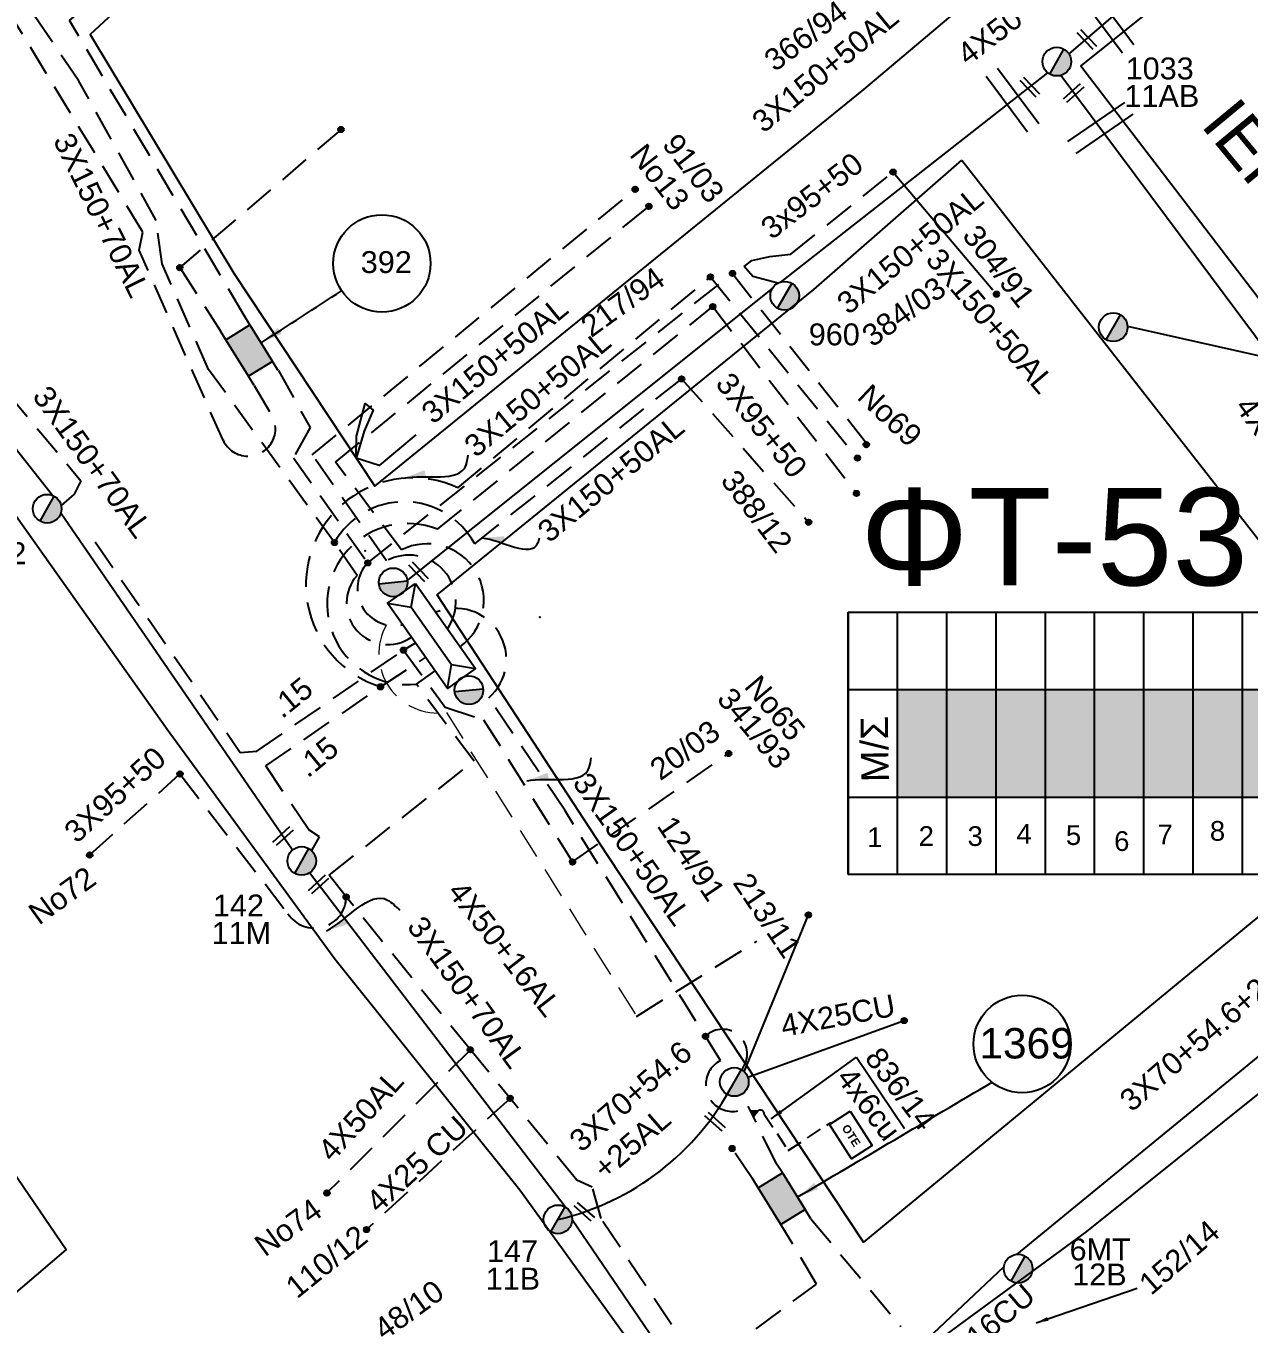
# Model space of a CAD drawing. Header units: millimetres. Extents: x 1266 to 3066, y 765 to 1784.
# Drawn here: x 1440.2 to 1540.8, y 1464.3 to 1570.9 of the extents above; entities that cross this region are included whole.
import ezdxf
from ezdxf.enums import TextEntityAlignment as Align

# ---------------------------------------------------------------- set-up
doc = ezdxf.new("R2010")
doc.units = ezdxf.units.MM
doc.linetypes.add('DASHED', pattern=[19.05, 12.7, -6.35])
for name, color, linetype in [('Link Box 4 Διευθύνσεων', 7, 'Continuous'), ('Pillar OTE', 7, 'Continuous'), ('Άγνωστα', 7, 'Continuous'), ('Ασφαλειοκιβώτια Χ.Τ 9 αναχωρήσεων', 7, 'Continuous'), ('Γυμνά εναέρια ΧΤ και ΦΟΠ (3Φ)   4x50+16AL', 7, 'Continuous'), ('Επιγραφές - Σχήματα', 7, 'Continuous'), ('Καλώδια ΧΤ   3x150+50AL', 7, 'DASHED'), ('Καλώδια ΧΤ   3x150+50CU', 7, 'DASHED'), ('Καλώδια ΧΤ   4x25CU', 7, 'DASHED'), ('Καλώδια ΧΤ   4x6CU', 7, 'DASHED'), ('Μηχανική τομή', 7, 'Continuous'), ('Στύλος ΦΜ', 7, 'Continuous'), ('Στύλος ΦΜ @ 1', 7, 'Continuous'), ('Συνδέσεις', 7, 'Continuous'), ('Συνεστραμμένα ΧΤ   3x70+54.6+25 AL', 7, 'SYN_LINE'), ('Τομή', 7, 'Continuous'), ('Υποσταθμός εναέριος 2 στύλων', 7, 'Continuous'), ('Υποσταθμός πόλεως', 7, 'Continuous'), ('Υπόβαθρο ΔΕΗ', 7, 'Continuous'), ('Υπόγεια Καλώδια Δικτύου ΧΤ   .15', 7, 'DASHED'), ('Υπόγεια καλώδια Δικτύου ΧΤ και Παρ. ΧΤ - 3X150+70 AL', 7, 'DASHED'), ('Υπόγεια καλώδια Παροχών ΧΤ   4x16CU', 7, 'DASHED'), ('Υπόγεια καλώδια Παροχών ΧΤ   4x50AL', 7, 'DASHED')]:
    doc.layers.add(name, color=color, linetype=linetype)
doc.styles.get("Standard").update_dxf_attribs({"font": 'arial.ttf'})
doc.linetypes.add('SYN_LINE', pattern='A,0.5,-0.0001,["/\\/\\/\\/",Standard,S=0.1,R=0,X=0,Y=-0.05],-0.25', length=0.7501)
doc.dimstyles.new('ISO-25', dxfattribs={"dimtxt": 2.5, "dimasz": 2.5, "dimexe": 1.25, "dimexo": 0.625, "dimtad": 1, "dimtxsty": 'Standard', "dimcen": 2.5, "dimadec": 0, "dimazin": 0, "dimtfac": 1, "dimtmove": 0, "dimatfit": 3, "dimfxl": 1, "dimarcsym": 0})

# ---------------------------------------------------------------- blocks, each defined once
blk = doc.blocks.new('ΥΠΑΡΧΩΝ ΤΣΙΜΕΝΤΕΝΙΟΣ ΣΤΥΛΟΣ')
at = {"layer": 'Στύλος ΦΜ'}
blk.add_hatch(color=7, dxfattribs=at).paths.add_polyline_path([(-1.29, -2.28, 0.574793), (2.62, 0, 0.268822), (1.3, 2.27)])
at = {"layer": 'Στύλος ΦΜ', "color": 7}
blk.add_line((-1.29, -2.28), (1.3, 2.27), dxfattribs=at)
blk.add_circle((0, 0), 2.62, dxfattribs=at)
at = {"layer": 'Στύλος ΦΜ', "flags": 4}
for tag, p in [('ΑΡΙΘΜΟΣ', (-4.68, 8.05)), ('ΤΥΠΟΣ', (-4.91, 3.03))]:
    blk.add_attdef(tag, p, '', height=4, dxfattribs=at)
blk = doc.blocks.new('ΥΠΟΣΤΑΘΜΟΣ ΕΝΑΕΡΙΟΣ ΕΠΙ 2 ΣΤΥΛΩΝ')
at = {"layer": 'Υποσταθμός εναέριος 2 στύλων', "linetype": 'Continuous'}
for points in [[(-11.97, -2.11, 0.574793), (-8.45, -0.07, 0.268822), (-9.64, 1.98)], [(9.68, -2.15, 0.574793), (13.19, -0.1, 0.268822), (12.01, 1.95)]]:
    blk.add_hatch(color=256, dxfattribs=at).paths.add_polyline_path(points)
for p, q in [((-11.97, -2.11), (-9.64, 1.98)), ((9.68, -2.15), (12.01, 1.95))]:
    blk.add_line(p, q, dxfattribs=at)
for centre in [(-10.81, -0.07), (10.84, -0.1)]:
    blk.add_circle(centre, 2.36, dxfattribs=at)
at = {"layer": 'Υποσταθμός πόλεως', "linetype": 'Continuous', "ltscale": 40}
blk.add_lwpolyline([(-8.57, 2.82), (8.57, 2.82), (8.57, -2.82), (-8.57, -2.82)], close=True, dxfattribs=at)
for points in [[(-5.75, 0), (-8.57, 2.82)], [(5.75, 0), (8.57, 2.82)], [(-8.57, -2.82), (-5.75, 0)], [(-5.75, 0), (5.75, 0)], [(8.57, -2.82), (5.75, 0)]]:
    blk.add_lwpolyline(points, dxfattribs=at)
at = {"layer": 'Υποσταθμός εναέριος 2 στύλων', "ltscale": 40, "flags": 1}
for tag, p in [('ΜΕΤΑΣΧΗΜΑΤΙΣΜΟΣ', (14.09, 2.51)), ('ΙΣΧΥΣ', (14.07, -0.28)), ('ΑΡΙΘΜΟΣ', (14.19, -3))]:
    blk.add_attdef(tag, p, '', height=1.8, dxfattribs=at)
blk = doc.blocks.new('LINK BOX 4 ΑΝΑΧΩΡΗΣΕΩΝ')
at = {"layer": 'Link Box 4 Διευθύνσεων', "ltscale": 40}
blk.add_hatch(color=256, dxfattribs=at).paths.add_polyline_path([(-3.54, 0), (-3.54, -4.67), (3.54, -4.67), (3.54, 0)])
for p, q in [((-3.54, 0), (-5.33, 0)), ((5.33, 0), (3.54, 0)), ((-3.54, -4.67), (-5.33, -4.67)), ((5.33, -4.67), (3.54, -4.67))]:
    blk.add_line(p, q, dxfattribs=at)
blk.add_lwpolyline([(-3.54, -4.67), (-3.54, 0), (3.54, 0), (3.54, -4.67)], close=True, dxfattribs=at)
blk = doc.blocks.new('ΜΗΧΑΝΙΚΗ ΤΟΜΗ')
at = {"layer": 'Μηχανική τομή', "ltscale": 40}
for p, q in [((-1.89, 0.78), (1.89, 0.78)), ((1.89, 0), (-1.89, 0))]:
    blk.add_line(p, q, dxfattribs=at)
blk = doc.blocks.new('ΤΟΜΗ')
at = {"layer": 'Τομή', "ltscale": 40}
for p, q in [((-5.68, 0), (5.68, 0)), ((5.68, -2.33), (-5.68, -2.33))]:
    blk.add_line(p, q, dxfattribs=at)
blk = doc.blocks.new('ΑΣΦΑΛΕΙΟΚΙΒΩΤΙΟ ΥΠΟΣΤΑΘΜΟΥ 9 ΑΝΑΧΩΡΗΣΕΩΝ')
at = {"layer": 'Ασφαλειοκιβώτια Χ.Τ 9 αναχωρήσεων', "ltscale": 40}
for p, q in [((-23.8, 40.36), (24.02, 40.36)), ((-9.72, 40.36), (-9.72, -40.64)), ((9.94, 40.36), (9.94, -40.64)), ((-23.8, 31.36), (24.02, 31.36)), ((-23.8, 22.36), (24.02, 22.36)), ((-23.8, 13.36), (24.02, 13.36)), ((-23.8, 4.36), (24.02, 4.36)), ((-23.8, -4.64), (24.02, -4.64)), ((-23.8, -13.64), (24.02, -13.64)), ((-23.8, -22.64), (24.02, -22.64)), ((-23.8, -31.64), (24.02, -31.64))]:
    blk.add_line(p, q, dxfattribs=at)
at = {"layer": 'Ασφαλειοκιβώτια Χ.Τ 9 αναχωρήσεων'}
blk.add_lwpolyline([(-23.8, -40.64), (24.02, -40.64), (24.02, 40.36), (-23.8, 40.36)], close=True, dxfattribs=at)
for s, p in [('1', (-18.82, 36.91)), ('2', (-18.62, 27.51)), ('3', (-18.62, 18.57)), ('4', (-18.22, 9.65)), ('5', (-18.44, 0.61)), ('6', (-19.53, -8.2)), ('7', (-18.33, -16.12)), ('8', (-17.67, -25.69)), ('9', (-18.59, -34.23))]:
    blk.add_text(s, height=3.6, rotation=270, dxfattribs=at).set_placement(p)
at = {"layer": 'Ασφαλειοκιβώτια Χ.Τ 9 αναχωρήσεων', "ltscale": 40}
for tag, height, p in [('ΟΝΟΜΑ', 5, (-0.16, 44.31)), ('ΚΕΙΜΕΝΟ 1', 2, (17.06, 35.59)), ('ΚΕΙΜΕΝΟ 2', 2, (17.06, 26.88)), ('ΚΕΙΜΕΝΟ 3', 2, (17.06, 17.69)), ('ΚΕΙΜΕΝΟ 4', 2, (17.06, 8.71)), ('ΚΕΙΜΕΝΟ 5', 2, (17.06, -0.13)), ('ΚΕΙΜΕΝΟ 6', 2, (17.06, -9.05)), ('ΚΕΙΜΕΝΟ 7', 2, (17.06, -18.13)), ('ΚΕΙΜΕΝΟ 8', 2, (17.06, -26.85)), ('ΚΕΙΜΕΝΟ 9', 2, (17.06, -35.99)), ('ΣΧ', 2, (-0.1, -42.64))]:
    blk.add_attdef(tag, text='', height=height, dxfattribs=at).set_placement(p, align=Align.MIDDLE_CENTER)
blk = doc.blocks.new('_ΣΥΝΔΕΣΗ')
at = {"layer": 'Συνδέσεις', "linetype": 'SYN_LINE', "ltscale": 40}
blk.add_hatch(color=256, dxfattribs=at).paths.add_polyline_path([(0.5, -0.01, 1), (-0.5, -0.01, 1)])
at = {"layer": 'Συνδέσεις'}
blk.add_circle((0, -0.01), 0.5, dxfattribs=at)
blk = doc.blocks.new('PILLAR ΟΤΕ')
at = {"layer": 'Pillar OTE', "ltscale": 40}
blk.add_lwpolyline([(-3.31, 2.02), (3.39, 2.02), (3.39, -1.99), (-3.31, -1.99)], close=True, dxfattribs=at)
at = {"layer": 'Pillar OTE', "insert": (-1.81, 0.71), "char_height": 1.3575, "width": 109.961, "attachment_point": 1}
blk.add_mtext('{\\fArial|b1|i0|c161|p34;OTE}', dxfattribs=at)

msp = doc.modelspace()

# ---------------------------------------------------------------- hatches: boundary and pattern name
at = {"layer": 'Pillar OTE', "ltscale": 40}
h = msp.add_hatch(color=256, dxfattribs=at)
h.dxf.hatch_style = 1
h.paths.add_polyline_path([(1500.06, 1481.28), (1500.45, 1481.77), (1499.82, 1481.76)])
at = {"layer": 'Ασφαλειοκιβώτια Χ.Τ 9 αναχωρήσεων'}
for color, points in [(173, [(1515.95, 1516.39), (1511.9, 1516.39), (1511.9, 1507.54), (1515.95, 1507.54)]), (2, [(1520, 1516.39), (1515.95, 1516.39), (1515.95, 1507.54), (1520, 1507.54)]), (30, [(1524.05, 1516.39), (1520, 1516.39), (1520, 1507.54), (1524.05, 1507.54)]), (27, [(1528.1, 1516.39), (1524.05, 1516.39), (1524.05, 1507.54), (1528.1, 1507.54)]), (6, [(1532.15, 1516.39), (1528.1, 1516.39), (1528.1, 1507.54), (1532.15, 1507.54)]), (151, [(1536.2, 1516.39), (1532.15, 1516.39), (1532.15, 1507.54), (1536.2, 1507.54)]), (1, [(1540.25, 1516.39), (1536.2, 1516.39), (1536.2, 1507.54), (1540.25, 1507.54)]), (62, [(1544.3, 1516.39), (1540.25, 1516.39), (1540.25, 1507.54), (1544.3, 1507.54)])]:
    msp.add_hatch(color=color, dxfattribs=at).paths.add_polyline_path(points)

# ---------------------------------------------------------------- linework, layer by layer
at = {"layer": 'Pillar OTE', "ltscale": 40}
msp.add_lwpolyline([(1499.82, 1481.76), (1500.45, 1481.77), (1500.06, 1481.28), (1499.82, 1481.76)], dxfattribs=at)
at = {"layer": 'Άγνωστα', "color": 62, "linetype": 'DASHED', "ltscale": 0.2}
for points in [[(1458.19, 1547.12), (1443.83, 1571.35), (1455.75, 1581.3)], [(1466.15, 1562.4), (1452.89, 1551.05), (1456.21, 1545.89)]]:
    msp.add_lwpolyline(points, dxfattribs=at)
at = {"layer": 'Άγνωστα', "color": 173, "linetype": 'DASHED', "ltscale": 0.2}
msp.add_lwpolyline([(1502.06, 1549.76), (1500.01, 1550.33), (1499.29, 1551.14), (1499.93, 1551.63), (1501.39, 1551.95), (1503.13, 1552.15), (1511.53, 1558.9)], dxfattribs=at)
at = {"layer": 'Άγνωστα', "color": 5, "linetype": 'DASHED', "ltscale": 0.2}
msp.add_lwpolyline([(1494.15, 1541.91), (1504.59, 1530.13)], dxfattribs=at)
at = {"layer": 'Άγνωστα', "color": 27, "linetype": 'DASHED', "ltscale": 0.2}
msp.add_lwpolyline([(1445.49, 1502.79), (1452.91, 1509.45)], dxfattribs=at)
at = {"layer": 'Γυμνά εναέρια ΧΤ και ΦΟΠ (3Φ)   4x50+16AL', "color": 85}
msp.add_lwpolyline([(1525.99, 1568.59), (1540.62, 1581.16)], dxfattribs=at)
at = {"layer": 'Γυμνά εναέρια ΧΤ και ΦΟΠ (3Φ)   4x50+16AL', "color": 173}
for points in [[(1502.29, 1549.86), (1524.24, 1567.06)], [(1471.52, 1525.28), (1501.62, 1549.34)]]:
    msp.add_lwpolyline(points, dxfattribs=at)
at = {"layer": 'Γυμνά εναέρια ΧΤ και ΦΟΠ (3Φ)   4x50+16AL', "color": 62}
msp.add_lwpolyline([(1542.52, 1543.76), (1525.31, 1566.83)], dxfattribs=at)
at = {"layer": 'Γυμνά εναέρια ΧΤ και ΦΟΠ (3Φ)   4x50+16AL', "linetype": 'SYN_LINE', "ltscale": 20}
msp.add_lwpolyline([(1530.8, 1546.24), (1542.52, 1543.61)], dxfattribs=at)
at = {"layer": 'Γυμνά εναέρια ΧΤ και ΦΟΠ (3Φ)   4x50+16AL', "color": 27}
for points in [[(1484.57, 1473.87), (1463.57, 1501.31)], [(1499.1, 1452.36), (1485.16, 1472.8)]]:
    msp.add_lwpolyline(points, dxfattribs=at)
at = {"layer": 'Επιγραφές - Σχήματα'}
msp.add_lwpolyline([(1472.31, 1537.31), (1469.29, 1534.8), (1467.4, 1535.4), (1467.42, 1537.21), (1468.13, 1539.88), (1468.78, 1539.33), (1468.05, 1537.62), (1467.4, 1535.4)], dxfattribs=at)
for centre in [(1469.51, 1551.39), (1522.14, 1487.26)]:
    msp.add_circle(centre, 4, dxfattribs=at)
at = {"layer": 'Επιγραφές - Σχήματα', "linetype": 'Continuous'}
for p in [(1468.12, 1527.78), (1482.49, 1522.34)]:
    msp.add_point(p, dxfattribs=at)
at = {"layer": 'Καλώδια ΧΤ   3x150+50AL', "color": 173}
msp.add_lwpolyline([(1511.53, 1558.9), (1520.03, 1548.87)], dxfattribs=at)
at = {"layer": 'Καλώδια ΧΤ   3x150+50AL', "color": 1, "ltscale": 0.2}
msp.add_lwpolyline([(1469.89, 1526.96), (1463.78, 1535.66), (1490.33, 1557.48)], dxfattribs=at)
at = {"layer": 'Καλώδια ΧΤ   3x150+50AL', "color": 62, "ltscale": 0.2}
msp.add_lwpolyline([(1475.93, 1519.9, 0.928093), (1471.12, 1527.85), (1465.7, 1535.06), (1491.46, 1556.09)], format="xyb", dxfattribs=at)
at = {"layer": 'Καλώδια ΧΤ   3x150+50AL', "color": 30, "ltscale": 0.2}
msp.add_lwpolyline([(1469.4, 1516.61, -1.067515), (1475.75, 1532.95), (1496.52, 1550.29), (1508.59, 1535.39)], format="xyb", dxfattribs=at)
at = {"layer": 'Καλώδια ΧΤ   3x150+50AL', "color": 1, "ltscale": 0.2}
msp.add_lwpolyline([(1474.9, 1521.37, 0.789887), (1469.89, 1526.96)], format="xyb", dxfattribs=at)
at = {"layer": 'Καλώδια ΧΤ   3x150+50AL', "color": 2, "ltscale": 0.2}
for points in [[(1471.28, 1519.62), (1474.71, 1514.94), (1477.87, 1513.9), (1485.18, 1502.22), (1498.01, 1511.13)], [(1411.84, 1374.45), (1425.55, 1385.28), (1425.31, 1390.29), (1438.69, 1401.76), (1439.98, 1404.52), (1441.89, 1406.21), (1443.11, 1406.41), (1465.48, 1425.92), (1472.93, 1433.64), (1500.35, 1457.21), (1497.2, 1461.6), (1505.23, 1467.53), (1502.78, 1471.66)]]:
    msp.add_lwpolyline(points, dxfattribs=at)
at = {"layer": 'Καλώδια ΧΤ   3x150+50CU', "color": 6, "linetype": 'DASHED', "lineweight": 0, "ltscale": 0.2}
msp.add_lwpolyline([(1474.81, 1514.5), (1490.45, 1489.53)], dxfattribs=at)
at = {"layer": 'Καλώδια ΧΤ   3x150+50CU', "color": 6, "linetype": 'DASHED', "ltscale": 0.2}
msp.add_lwpolyline([(1490.45, 1489.53), (1500.34, 1495.72)], dxfattribs=at)
at = {"layer": 'Καλώδια ΧΤ   3x150+50CU', "color": 6, "linetype": 'DASHED', "lineweight": 0, "ltscale": 0.2}
msp.add_arc((1474.13, 1519.32), 4.87, 150.668, 277.9231, dxfattribs=at)
at = {"layer": 'Καλώδια ΧΤ   4x25CU', "color": 27, "ltscale": 0.2}
msp.add_line((1480.04, 1482.79), (1468.25, 1472.02), dxfattribs=at)
at = {"layer": 'Καλώδια ΧΤ   4x25CU', "color": 173, "linetype": 'SYN_LINE', "ltscale": 15}
msp.add_lwpolyline([(1499.3, 1484.98), (1504.57, 1497.87)], dxfattribs=at)
at = {"layer": 'Καλώδια ΧΤ   4x25CU', "color": 27, "linetype": 'SYN_LINE', "ltscale": 15}
msp.add_lwpolyline([(1499.59, 1484.54), (1512.45, 1489.19)], dxfattribs=at)
at = {"layer": 'Καλώδια ΧΤ   4x6CU', "color": 2, "ltscale": 0.2}
msp.add_lwpolyline([(1445.95, 1528.51), (1457.86, 1511.21), (1459.22, 1511.31)], dxfattribs=at)
at = {"layer": 'Καλώδια ΧΤ   4x6CU', "color": 173, "linetype": 'DASHED', "ltscale": 0.1}
msp.add_lwpolyline([(1500.45, 1481.77, -0.645302), (1500.94, 1481.49), (1502.92, 1478.5), (1506.43, 1480.82)], format="xyb", dxfattribs=at)
at = {"layer": 'Συνεστραμμένα ΧΤ   3x70+54.6+25 AL', "color": 30, "ltscale": 20}
for points in [[(1442.42, 1532.33), (1417.25, 1564.2)], [(1462.15, 1503.19), (1443.11, 1530.86)]]:
    msp.add_lwpolyline(points, dxfattribs=at)
at = {"layer": 'Συνεστραμμένα ΧΤ   3x70+54.6+25 AL', "color": 1, "ltscale": 20}
msp.add_lwpolyline([(1521.7, 1469.97), (1546.86, 1490.57)], dxfattribs=at)
at = {"layer": 'Συνεστραμμένα ΧΤ   3x70+54.6+25 AL', "color": 1, "ltscale": 8}
msp.add_lwpolyline([(1514.85, 1463.5), (1520.64, 1468.94)], dxfattribs=at)
at = {"layer": 'Συνεστραμμένα ΧΤ   3x70+54.6+25 AL', "color": 27, "ltscale": 20}
msp.add_arc((1479.06, 1494.07), 21.79, 283.0695, 332.2599, dxfattribs=at)
at = {"layer": 'Υπόβαθρο ΔΕΗ'}
for points in [[(1403.3, 1581.16), (1405.55, 1575.91), (1436.19, 1535.19), (1451.87, 1513.13), (1465.64, 1494.27), (1480.85, 1475.27), (1493.04, 1458.41), (1480.08, 1447.21), (1453.06, 1423.75), (1417.71, 1393.65), (1396.94, 1416.7), (1389.89, 1424.58), (1443.55, 1470.36), (1413.37, 1514.62), (1393.51, 1542.14)], [(1457.35, 1581.16), (1445.54, 1570.21), (1457.33, 1550.59), (1468.92, 1533.09), (1509.14, 1565.67), (1527.47, 1581.16)], [(1658.35, 1581.16), (1644.27, 1569.36), (1631.26, 1558.09), (1614.71, 1544.58), (1599.92, 1532.86), (1589.87, 1522.81), (1564.86, 1502.14), (1549.79, 1489.76), (1527.42, 1471.86), (1514.76, 1462.56), (1525.98, 1447.42), (1564.61, 1395.42)], [(1543.84, 1581.16), (1526.96, 1567.63), (1548.34, 1539.71), (1565.1, 1517.07), (1605.72, 1551.35), (1641.66, 1581.16)], [(1517.19, 1559.88), (1556.3, 1509.86), (1509.11, 1470.98), (1488.03, 1502.79), (1474.04, 1524.16), (1505.03, 1549.24), (1517.19, 1559.88)], [(1508.53, 1486.17), (1512.46, 1480.31)]]:
    msp.add_lwpolyline(points, dxfattribs=at)
at = {"layer": 'Υπόγεια Καλώδια Δικτύου ΧΤ   .15', "color": 2, "ltscale": 0.2}
msp.add_lwpolyline([(1459.22, 1511.31), (1471.28, 1519.62), (1472.27, 1520.21)], dxfattribs=at)
at = {"layer": 'Υπόγεια Καλώδια Δικτύου ΧΤ   .15', "color": 30, "ltscale": 0.2}
msp.add_lwpolyline([(1463.74, 1503.15), (1464.38, 1504.27), (1463.51, 1504.85), (1459.96, 1510.1), (1469.4, 1516.61), (1473.1, 1519.02)], dxfattribs=at)
at = {"layer": 'Υπόγεια καλώδια Δικτύου ΧΤ και Παρ. ΧΤ - 3X150+70 AL', "color": 27, "ltscale": 0.2}
msp.add_line((1472.34, 1516.82), (1473.88, 1517.92), dxfattribs=at)
at = {"layer": 'Υπόγεια καλώδια Δικτύου ΧΤ και Παρ. ΧΤ - 3X150+70 AL', "color": 151, "ltscale": 0.2}
for points in [[(1471.94, 1520.68, -0.887434), (1467.47, 1525.76), (1465.61, 1528.46), (1455.26, 1542.68), (1451.44, 1551.35), (1450.96, 1554.93), (1444.58, 1566.41), (1438.81, 1574.86), (1436.72, 1578.53), (1437.46, 1581.16)], [(1465.61, 1528.46, -0.590467), (1477.14, 1528.35), (1494.15, 1541.91)]]:
    msp.add_lwpolyline(points, format="xyb", dxfattribs=at)
at = {"layer": 'Υπόγεια καλώδια Δικτύου ΧΤ και Παρ. ΧΤ - 3X150+70 AL', "color": 62, "ltscale": 0.2}
for points in [[(1456.45, 1536.86), (1449.56, 1552.48), (1449.86, 1553.96), (1435.27, 1577.92)], [(1459.01, 1541.36), (1460.26, 1539.23)]]:
    msp.add_lwpolyline(points, dxfattribs=at)
at = {"layer": 'Υπόγεια καλώδια Δικτύου ΧΤ και Παρ. ΧΤ - 3X150+70 AL', "color": 2, "ltscale": 0.2}
for points in [[(1431.65, 1550.23), (1434.25, 1546.88), (1436.5, 1543.6), (1438.72, 1540.75), (1444.77, 1533.54), (1444.22, 1532.42), (1443.14, 1531.51)], [(1504.77, 1472.89), (1512.18, 1464.04)]]:
    msp.add_lwpolyline(points, dxfattribs=at)
at = {"layer": 'Υπόγεια καλώδια Δικτύου ΧΤ και Παρ. ΧΤ - 3X150+70 AL', "color": 6, "ltscale": 0.2}
for points in [[(1468.34, 1526.78), (1498.33, 1550.57), (1509.52, 1536.4)], [(1461, 1542.59), (1463.62, 1537.9), (1462.24, 1535.43), (1468.47, 1526.6)]]:
    msp.add_lwpolyline(points, dxfattribs=at)
at = {"layer": 'Υπόγεια καλώδια Δικτύου ΧΤ και Παρ. ΧΤ - 3X150+70 AL', "color": 27, "ltscale": 0.2}
msp.add_lwpolyline([(1500.94, 1452.19), (1500.85, 1452.11), (1500.95, 1454.29), (1499.64, 1454.71), (1487.53, 1472.91), (1486.8, 1475.5), (1485.52, 1476.08), (1476.78, 1486.79), (1466.57, 1499.34), (1465.18, 1501.14), (1477.09, 1510.5), (1472.34, 1516.82, -1.279122), (1474.07, 1529.55), (1496.71, 1547.85), (1508.52, 1532.5)], format="xyb", dxfattribs=at)
at = {"layer": 'Υπόγεια καλώδια Δικτύου ΧΤ και Παρ. ΧΤ - 3X150+70 AL', "color": 6, "ltscale": 0.2}
msp.add_lwpolyline([(1468.34, 1526.78, 0.743131), (1471.21, 1521.71)], format="xyb", dxfattribs=at)
at = {"layer": 'Υπόγεια καλώδια Δικτύου ΧΤ και Παρ. ΧΤ - 3X150+70 AL', "color": 173, "ltscale": 0.2}
for points in [[(1497.34, 1485.9), (1484.54, 1506.46), (1478.31, 1515.7)], [(1501.96, 1477.42), (1499.63, 1482.14)]]:
    msp.add_lwpolyline(points, dxfattribs=at)
at = {"layer": 'Υπόγεια καλώδια Δικτύου ΧΤ και Παρ. ΧΤ - 3X150+70 AL', "color": 27, "ltscale": 0.2}
msp.add_lwpolyline([(1452.91, 1509.45), (1461.79, 1497.96)], dxfattribs=at)
at = {"layer": 'Υπόγεια καλώδια Δικτύου ΧΤ και Παρ. ΧΤ - 3X150+70 AL', "ltscale": 0.2}
msp.add_lwpolyline([(1499.98, 1476.19), (1498.3, 1478.68)], dxfattribs=at)
at = {"layer": 'Υπόγεια καλώδια Δικτύου ΧΤ και Παρ. ΧΤ - 3X150+70 AL', "color": 62, "ltscale": 0.2}
msp.add_arc((1458.5, 1537.82), 2.26, 205.1388, 38.7121, dxfattribs=at)
at = {"layer": 'Υπόγεια καλώδια Δικτύου ΧΤ και Παρ. ΧΤ - 3X150+70 AL', "color": 173, "ltscale": 0.2}
for centre, radius, start, end in [((1475.55, 1518.86), 4.19, 311.085, 112.6454), ((1497.52, 1486.45), 2.02, 320.3249, 134.4121), ((1498.34, 1483.93), 2.21, 116.866, 305.6367)]:
    msp.add_arc(centre, radius, start, end, dxfattribs=at)
at = {"layer": 'Υπόγεια καλώδια Δικτύου ΧΤ και Παρ. ΧΤ - 3X150+70 AL', "color": 27, "ltscale": 0.2}
msp.add_arc((1463.97, 1499.39), 2.61, 213.1778, 358.835, dxfattribs=at)
at = {"layer": 'Υπόγεια καλώδια Παροχών ΧΤ   4x50AL', "color": 27, "ltscale": 0.2}
msp.add_lwpolyline([(1476.78, 1486.79), (1464.99, 1475.02)], dxfattribs=at)

# ---------------------------------------------------------------- block references
at = {"layer": 'Link Box 4 Διευθύνσεων', "xscale": 0.5000000000000862, "yscale": 0.5000000000000862, "zscale": 0.5000000000000862, "rotation": 301.7796213021164}
for p in [(1459.59, 1544.85), (1503.36, 1475.16)]:
    msp.add_blockref('LINK BOX 4 ΑΝΑΧΩΡΗΣΕΩΝ', p, dxfattribs=at)
at = {"layer": 'Pillar OTE', "xscale": 0.5, "yscale": 0.5, "zscale": 0.5, "rotation": 302.6806292120642}
msp.add_blockref('PILLAR ΟΤΕ', (1508.04, 1479.79), dxfattribs=at)
at = {"layer": 'Ασφαλειοκιβώτια Χ.Τ 9 αναχωρήσεων', "xscale": 0.4499999999999886, "yscale": 0.4499999999999886, "zscale": 0.4499999999999886, "rotation": 90}
msp.add_blockref('ΑΣΦΑΛΕΙΟΚΙΒΩΤΙΟ ΥΠΟΣΤΑΘΜΟΥ 9 ΑΝΑΧΩΡΗΣΕΩΝ', (1526.01, 1511.91), dxfattribs=at)
at = {"layer": 'Μηχανική τομή'}
for p, xscale, yscale, zscale, rotation in [((1527.59, 1569.93), 0.4999999999996732, 0.4999999999996732, 0.4999999999996732, 134.0286427000642), ((1522.91, 1566.01), 0.4999999999996732, 0.4999999999996732, 0.4999999999996732, 134.0286427000642), ((1526.5, 1565.25), 0.4999999999995881, 0.4999999999995881, 0.4999999999995881, 41.36440012349097), ((1472.65, 1526.19), 0.4999999999996732, 0.4999999999996732, 0.4999999999996732, 134.0286427000642), ((1461.25, 1504.49), 0.499999999999676, 0.499999999999676, 0.499999999999676, 222.2923170198004), ((1464.17, 1500.52), 0.499999999999676, 0.499999999999676, 0.499999999999676, 222.2923170198004), ((1497.03, 1481.02), 0.4999999999996104, 0.4999999999996104, 0.4999999999996104, 138.4595618598603), ((1486.27, 1473.62), 0.4999999999996104, 0.4999999999996104, 0.4999999999996104, 138.4595618598603)]:
    msp.add_blockref('ΜΗΧΑΝΙΚΗ ΤΟΜΗ', p, dxfattribs=dict(at, xscale=xscale, yscale=yscale, zscale=zscale, rotation=rotation))
at = {"layer": 'Στύλος ΦΜ @ 1', "ltscale": 40}
ref = msp.add_blockref('ΥΠΑΡΧΩΝ ΤΣΙΜΕΝΤΕΝΙΟΣ ΣΤΥΛΟΣ', (1524.99, 1567.97), dxfattribs=dict(at, xscale=0.4499999999998181, yscale=0.4499999999998181, zscale=0.4499999999998181))
ref.add_attrib('ΤΥΠΟΣ', '11AB', (1530.55, 1564.25), dxfattribs={"layer": 'Στύλος ΦΜ', "height": 1.8, "flags": 4})
ref.add_attrib('ΑΡΙΘΜΟΣ', '1033', (1530.65, 1566.51), dxfattribs={"layer": 'Στύλος ΦΜ', "height": 1.8, "flags": 4})
ref = msp.add_blockref('ΥΠΑΡΧΩΝ ΤΣΙΜΕΝΤΕΝΙΟΣ ΣΤΥΛΟΣ', (1502.62, 1548.73), dxfattribs=dict(at, xscale=0.4499999999998181, yscale=0.4499999999998181, zscale=0.4499999999998181))
ref.add_attrib('ΤΥΠΟΣ', '960', (1504.6, 1544.66), dxfattribs={"layer": 'Στύλος ΦΜ', "height": 1.8, "flags": 4})
at = {"layer": 'Στύλος ΦΜ @ 1', "ltscale": 40, "xscale": 0.4499999999998181, "yscale": 0.4499999999998181, "zscale": 0.4499999999998181}
for p in [(1529.63, 1546.15), (1498.48, 1484.14)]:
    msp.add_blockref('ΥΠΑΡΧΩΝ ΤΣΙΜΕΝΤΕΝΙΟΣ ΣΤΥΛΟΣ', p, dxfattribs=at)
at = {"layer": 'Στύλος ΦΜ @ 1', "ltscale": 40}
ref = msp.add_blockref('ΥΠΑΡΧΩΝ ΤΣΙΜΕΝΤΕΝΙΟΣ ΣΤΥΛΟΣ', (1441.99, 1531.24), dxfattribs=dict(at, xscale=0.4499999999998181, yscale=0.4499999999998181, zscale=0.4499999999998181))
ref.add_attrib('ΤΥΠΟΣ', '11M', (1434.58, 1524.41), dxfattribs={"layer": 'Στύλος ΦΜ', "height": 1.8, "flags": 4})
ref.add_attrib('ΑΡΙΘΜΟΣ', '2742', (1434.69, 1526.68), dxfattribs={"layer": 'Στύλος ΦΜ', "height": 1.8, "flags": 4})
ref = msp.add_blockref('ΥΠΑΡΧΩΝ ΤΣΙΜΕΝΤΕΝΙΟΣ ΣΤΥΛΟΣ', (1462.92, 1502.3), dxfattribs=dict(at, xscale=0.4499999999998181, yscale=0.4499999999998181, zscale=0.4499999999998181))
ref.add_attrib('ΤΥΠΟΣ', '11M', (1455.51, 1495.48), dxfattribs={"layer": 'Στύλος ΦΜ', "height": 1.8, "flags": 4})
ref.add_attrib('ΑΡΙΘΜΟΣ', '142', (1455.62, 1497.74), dxfattribs={"layer": 'Στύλος ΦΜ', "height": 1.8, "flags": 4})
ref = msp.add_blockref('ΥΠΑΡΧΩΝ ΤΣΙΜΕΝΤΕΝΙΟΣ ΣΤΥΛΟΣ', (1483.98, 1472.85), dxfattribs=dict(at, xscale=0.4499999999998181, yscale=0.4499999999998181, zscale=0.4499999999998181))
ref.add_attrib('ΤΥΠΟΣ', '11B', (1478.04, 1467.08), dxfattribs={"layer": 'Στύλος ΦΜ', "height": 1.8, "flags": 4})
ref.add_attrib('ΑΡΙΘΜΟΣ', '147', (1478.15, 1469.34), dxfattribs={"layer": 'Στύλος ΦΜ', "height": 1.8, "flags": 4})
ref = msp.add_blockref('ΥΠΑΡΧΩΝ ΤΣΙΜΕΝΤΕΝΙΟΣ ΣΤΥΛΟΣ', (1521.81, 1468.8), dxfattribs=dict(at, xscale=0.4499999999998181, yscale=0.4499999999998181, zscale=0.4499999999998181))
ref.add_attrib('ΤΥΠΟΣ', '12B', (1526.26, 1467.42), dxfattribs={"layer": 'Στύλος ΦΜ', "height": 1.8, "flags": 4})
ref.add_attrib('ΑΡΙΘΜΟΣ', '6MT', (1526.04, 1469.48), dxfattribs={"layer": 'Στύλος ΦΜ', "height": 1.8, "flags": 4})
at = {"layer": 'Συνδέσεις', "xscale": 0.4499999999998181, "yscale": 0.4499999999998181, "zscale": 0.4499999999998181}
for p in [(1466.15, 1562.4), (1511.53, 1558.9), (1490.33, 1557.48), (1491.46, 1556.09), (1452.89, 1551.05), (1498.33, 1550.57), (1496.52, 1550.29), (1520.03, 1548.87), (1496.71, 1547.85), (1494.15, 1541.91), (1509.33, 1536.51), (1508.6, 1535.4), (1508.52, 1532.5), (1504.59, 1530.13), (1465.61, 1528.46), (1468.35, 1526.79), (1471.28, 1519.62), (1469.4, 1516.61), (1498.01, 1511.13), (1452.91, 1509.45), (1445.49, 1502.79), (1485.18, 1502.22), (1466.57, 1499.34), (1504.57, 1497.87), (1512.45, 1489.19), (1496.11, 1487.89), (1476.78, 1486.79), (1480.05, 1482.8), (1498.3, 1478.68), (1464.99, 1475.02), (1468.25, 1472.02)]:
    msp.add_blockref('_ΣΥΝΔΕΣΗ', p, dxfattribs=at)
at = {"layer": 'Τομή'}
for p, xscale, yscale, zscale, rotation in [((1529.62, 1571.64), 0.5000000000000207, 0.5000000000000207, 0.5000000000000207, 306.8189609558081), ((1521.81, 1565.16), 0.5000000000000207, 0.5000000000000207, 0.5000000000000207, 306.8189609558081), ((1528.89, 1562.04), 0.500000000000113, 0.500000000000113, 0.500000000000113, 214.431725747163)]:
    msp.add_blockref('ΤΟΜΗ', p, dxfattribs=dict(at, xscale=xscale, yscale=yscale, zscale=zscale, rotation=rotation))
at = {"layer": 'Υποσταθμός εναέριος 2 στύλων', "xscale": 0.4999999999999961, "yscale": 0.4999999999999961, "zscale": 0.4999999999999961, "rotation": 305.2042845493175}
msp.add_blockref('ΥΠΟΣΤΑΘΜΟΣ ΕΝΑΕΡΙΟΣ ΕΠΙ 2 ΣΤΥΛΩΝ', (1473.58, 1520.79), dxfattribs=at)

# ---------------------------------------------------------------- texts
at = {"layer": 'Γυμνά εναέρια ΧΤ και ΦΟΠ (3Φ)   4x50+16AL', "color": 7, "char_height": 1.8, "width": 168.3718, "attachment_point": 1}
for insert, rotation in [((1516.59, 1569.02), 37.4182), ((1541.03, 1540.66), 305.7326), ((1476.25, 1500.85), 307.9925)]:
    msp.add_mtext('4X50+16AL', dxfattribs=dict(at, insert=insert, rotation=rotation))
at = {"layer": 'Επιγραφές - Σχήματα', "color": 7, "char_height": 1.8, "width": 168.3718, "attachment_point": 1}
for s, insert, rotation in [('366/94', (1500.73, 1568.52), 36.8152), ('91/03', (1493.89, 1562.25), 308.1476), ('No13', (1491.21, 1561.41), 308.1476), ('3x95+50', (1500.46, 1554.7), 37.65), ('304/91', (1518.56, 1554.76), 308.1476), ('217/94', (1485.66, 1546.7), 35.9239), ('384/03', (1508.77, 1545.91), 35.9239), ('3X95+50', (1498.25, 1542.61), 308.816), ('No69', (1509.71, 1541.62), 316.614), ('388/12', (1498.71, 1534.63), 307.416), ('No65', (1500.58, 1517.75), 310.1369), ('341/93', (1498.34, 1516.73), 310.1369), ('20/03', (1491.34, 1510.29), 36.0532), ('3X95+50', (1443.21, 1505), 42.3314), ('124/91', (1493.54, 1506.2), 303.9854), ('No72', (1440.26, 1498.43), 35.9239), ('213/11', (1499.79, 1501.52), 303.9854), ('No74', (1458.84, 1471.17), 35.9239), ('110/12', (1461.4, 1467.67), 39.0788), ('152/14', (1531.56, 1467.9), 40.9899), ('48/10', (1468.64, 1464.3), 35.9239)]:
    msp.add_mtext(s, dxfattribs=dict(at, insert=insert, rotation=rotation))
at = {"layer": 'Επιγραφές - Σχήματα', "linetype": 'Continuous', "attachment_point": 1}
for s, insert, char_height, width, rotation in [('ΙΕΡΟΛΟΧΙΤΩΝ', (1539.81, 1565.3), 4, 13.3189, 309.5661), ('M/Σ', (1508.94, 1508.75), 2.25, 8.2786, 90.963)]:
    msp.add_mtext(s, dxfattribs=dict(at, insert=insert, char_height=char_height, width=width, rotation=rotation))
at = {"layer": 'Επιγραφές - Σχήματα', "attachment_point": 1}
for s, insert, char_height, width in [('392', (1467.77, 1552.4), 1.8, 6.3829), ('1369', (1518.62, 1488.57), 2.5, 5.9365)]:
    msp.add_mtext(s, dxfattribs=dict(at, insert=insert, char_height=char_height, width=width))
at = {"layer": 'Επιγραφές - Σχήματα', "linetype": 'Continuous', "insert": (1508.82, 1532.94), "char_height": 8, "width": 13.3189, "attachment_point": 1}
msp.add_mtext('ΦΤ-53', dxfattribs=at)
at = {"layer": 'Καλώδια ΧΤ   3x150+50AL', "color": 7, "char_height": 1.8, "width": 168.3718, "attachment_point": 1}
for insert, rotation in [((1499.74, 1563.42), 39.525), ((1506.72, 1548.5), 39.525), ((1515.49, 1552.83), 310.3266), ((1472.57, 1539.5), 39.525), ((1476.09, 1536.76), 39.525), ((1482.12, 1529.75), 39.525), ((1486.59, 1509.75), 305.3854)]:
    msp.add_mtext('3X150+50AL', dxfattribs=dict(at, insert=insert, rotation=rotation))
at = {"layer": 'Καλώδια ΧΤ   4x25CU', "color": 7, "insert": (1502.16, 1489.61), "char_height": 1.8, "width": 168.3718, "attachment_point": 1, "rotation": 10.6714}
msp.add_mtext('4X25CU', dxfattribs=at)
at = {"layer": 'Συνεστραμμένα ΧΤ   3x70+54.6+25 AL', "color": 7, "char_height": 1.8, "width": 168.3718, "attachment_point": 1, "rotation": 40.8721}
for s, insert in [('3X70+54.6+25AL', (1529.97, 1482.97)), ('3X70+54.6\\P+25AL', (1484.73, 1479.65))]:
    msp.add_mtext(s, dxfattribs=dict(at, insert=insert))
at = {"layer": 'Υπόγεια Καλώδια Δικτύου ΧΤ   .15', "color": 7, "char_height": 1.8, "width": 168.3718, "attachment_point": 1, "rotation": 39.3383}
for insert in [(1460.17, 1515.32), (1462.27, 1510.45)]:
    msp.add_mtext('.15', dxfattribs=dict(at, insert=insert))
at = {"layer": 'Υπόγεια καλώδια Δικτύου ΧΤ και Παρ. ΧΤ - 3X150+70 AL', "color": 7, "char_height": 1.8, "width": 168.3718, "attachment_point": 1}
for insert, rotation in [((1444.06, 1562.31), 296.1652), ((1442.17, 1541.53), 305.9655), ((1472.96, 1497.96), 305.9655)]:
    msp.add_mtext('3X150+70AL', dxfattribs=dict(at, insert=insert, rotation=rotation))
at = {"layer": 'Υπόγεια καλώδια Παροχών ΧΤ   4x16CU', "color": 7, "insert": (1515, 1461.5), "char_height": 1.8, "width": 168.3718, "attachment_point": 1, "rotation": 40.6779}
msp.add_mtext('4X16CU', dxfattribs=at)
at = {"layer": 'Υπόγεια καλώδια Παροχών ΧΤ   4x50AL', "color": 7, "ltscale": 0.2, "char_height": 1.8, "attachment_point": 1, "rotation": 307.233}
for s, insert in [('836/14', (1510.56, 1487.18)), ('4x6cu', (1508.23, 1485.55))]:
    msp.add_mtext_dynamic_manual_height_columns(s, width=1.8, gutter_width=12.5, heights=[0.118], dxfattribs=dict(at, insert=insert))
at = {"layer": 'Υπόγεια καλώδια Παροχών ΧΤ   4x50AL', "color": 7, "char_height": 1.8, "width": 168.3718, "attachment_point": 1}
for s, insert, rotation in [('4X50AL', (1464.09, 1478.69), 47.7988), ('4X25 CU', (1468.02, 1474.6), 42.586)]:
    msp.add_mtext(s, dxfattribs=dict(at, insert=insert, rotation=rotation))

# ---------------------------------------------------------------- leaders
at = {"layer": 'Επιγραφές - Σχήματα', "path_type": 1}
for points in [[(1459.59, 1544.87), (1466.2, 1549.14)], [(1471.32, 1533.74), (1476.44, 1534.84), (1476.6, 1535.64)], [(1477.76, 1528.84), (1482.34, 1528.43), (1482.47, 1528.84)], [(1481.43, 1508.87), (1486.56, 1509.98), (1486.71, 1510.77)], [(1464.95, 1496.55), (1469.97, 1499.09), (1470.99, 1498.26)], [(1503.66, 1474.67), (1519.67, 1484.12)]]:
    msp.add_leader(points, dimstyle='ISO-25', override={"dimasz": 1.8, "dimgap": 0.625, "dimtad": 0}, dxfattribs=at)
at = {"layer": 'Επιγραφές - Σχήματα', "ltscale": 40}
for points in [[(1501.51, 1481.12), (1508.53, 1486.17)], [(1523.3, 1464.35), (1531.61, 1467.19)]]:
    msp.add_leader(points, dimstyle='ISO-25', override={"dimasz": 1, "dimtad": 0}, dxfattribs=at)

doc.saveas('drawing.dxf')
